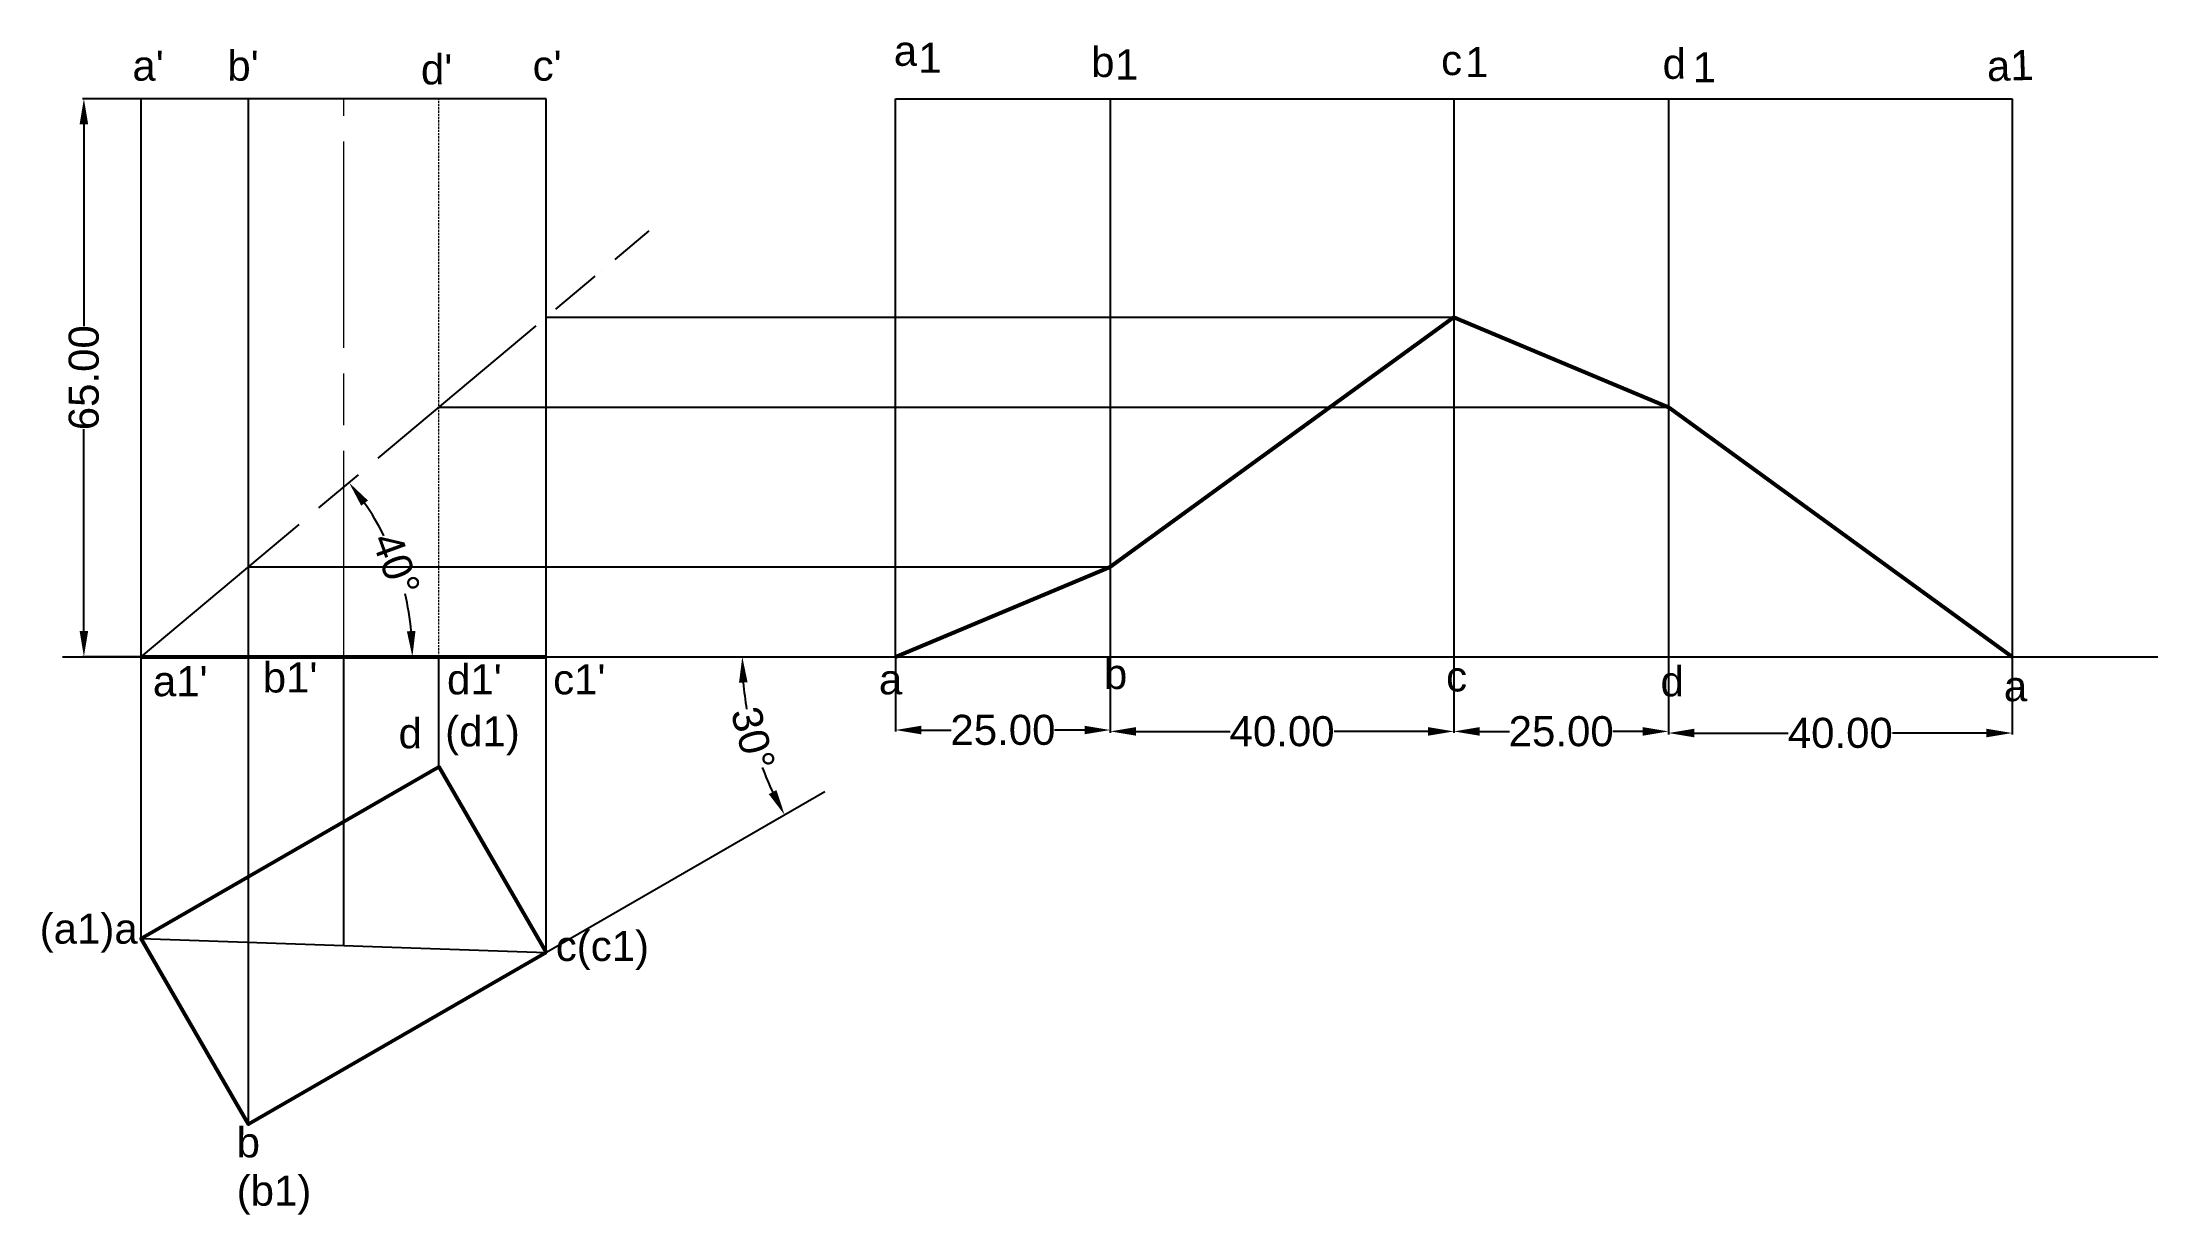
# Paper-space layout 'Layout1' of a CAD drawing. Header units: inches. Extents: x 7 to 253, y 15 to 152.
import ezdxf

# ---------------------------------------------------------------- set-up
doc = ezdxf.new("R2010")
doc.units = ezdxf.units.IN
doc.header["$MEASUREMENT"] = 0
doc.linetypes.add('ACAD_ISO08W100', pattern=[36, 24, -3, 6, -3])
doc.linetypes.add('HIDDEN', pattern=[0.375, 0.25, -0.125])
doc.styles.get("Standard").update_dxf_attribs({"font": 'arial.ttf', "height": 3.5})
doc.dimstyles.get("Standard").update_dxf_attribs({"dimtxt": 3.5, "dimasz": 3, "dimexe": 0.18, "dimexo": 0.0625, "dimgap": 0.09, "dimtad": 0, "dimtoh": 1, "dimzin": 0, "dimdsep": 46, "dimtxsty": 'Standard', "dimcen": 0.09, "dimadec": 0, "dimazin": 0, "dimtfac": 1, "dimtofl": 0, "dimtmove": 0, "dimatfit": 3, "dimfxl": 1, "dimtolj": 1, "dimtzin": 0, "dimarcsym": 0})

# ---------------------------------------------------------------- blocks, each defined once
blk = doc.blocks.new('*D0')
at = {"color": 0, "lineweight": -2, "transparency": 16777216}
for p, q in [((18.37, 145.13), (11.57, 145.13)), ((11.75, 142.13), (11.75, 118.62)), ((11.75, 83.13), (11.75, 106.63)), ((18.37, 80.13), (11.57, 80.13))]:
    blk.add_line(p, q, dxfattribs=at)
at = {"color": 0, "lineweight": 0, "transparency": 16777216}
for points in [[(11.25, 142.13), (12.25, 142.13), (11.75, 145.13)], [(11.25, 83.13), (12.25, 83.13), (11.75, 80.13)]]:
    blk.add_solid(points, dxfattribs=at)
at = {"layer": 'Defpoints', "color": 0, "lineweight": 0, "transparency": 16777216}
for p in [(18.44, 145.13), (11.75, 80.13), (18.44, 80.13)]:
    blk.add_point(p, dxfattribs=at)
at = {"color": 0, "transparency": 16777216, "insert": (11.75, 112.63), "char_height": 3.5, "attachment_point": 5, "rotation": 90}
blk.add_mtext('\\A1;65.00', dxfattribs=at)
blk = doc.blocks.new('*D1')
at = {"color": 0, "lineweight": -2, "transparency": 16777216}
for start, end in [(26.537, 34.5526), (5.4474, 13.463)]:
    blk.add_arc((18.44, 80.13), 31.57, start, end, dxfattribs=at)
at = {"color": 0, "lineweight": 0, "transparency": 16777216}
for points in [[(44.04, 97.73), (44.83, 98.33), (42.62, 100.42)], [(50.36, 83.15), (49.36, 83.1), (50, 80.13)]]:
    blk.add_solid(points, dxfattribs=at)
at = {"layer": 'Defpoints', "color": 0, "lineweight": 0, "transparency": 16777216}
for p in [(77.58, 129.75), (49.15, 87.4), (18.44, 80.13), (18.44, 80.13), (65.58, 80.13)]:
    blk.add_point(p, dxfattribs=at)
at = {"color": 0, "transparency": 16777216, "insert": (48.1, 90.92), "char_height": 3.5, "attachment_point": 5, "rotation": 290}
blk.add_mtext('\\A1;40°', dxfattribs=at)
blk = doc.blocks.new('*D2')
at = {"color": 0, "lineweight": -2, "transparency": 16777216}
for start, end in [(184.668, 189.513), (200.487, 205.332)]:
    blk.add_arc((125.24, 80.13), 36.83, start, end, dxfattribs=at)
at = {"color": 0, "lineweight": 0, "transparency": 16777216}
for points in [[(88.03, 77.11), (89.03, 77.15), (88.41, 80.13)], [(92.39, 64.6), (91.5, 64.13), (93.34, 61.71)]]:
    blk.add_solid(points, dxfattribs=at)
at = {"layer": 'Defpoints', "color": 0, "lineweight": 0, "transparency": 16777216}
for p in [(9.27, 80.13), (253.21, 80.13), (88.97, 73.73), (98.04, 64.42), (30.94, 25.68)]:
    blk.add_point(p, dxfattribs=at)
at = {"color": 0, "transparency": 16777216, "insert": (89.66, 70.59), "char_height": 3.5, "attachment_point": 5, "rotation": 285}
blk.add_mtext('\\A1;30°', dxfattribs=at)
blk = doc.blocks.new('*D3')
at = {"color": 0, "lineweight": -2, "transparency": 16777216}
for p, q in [((106.26, 80.06), (106.26, 71.42)), ((131.26, 80.06), (131.26, 71.42)), ((109.26, 71.6), (112.74, 71.6)), ((128.26, 71.6), (124.78, 71.6))]:
    blk.add_line(p, q, dxfattribs=at)
at = {"color": 0, "lineweight": 0, "transparency": 16777216}
for points in [[(109.26, 72.1), (109.26, 71.1), (106.26, 71.6)], [(128.26, 72.1), (128.26, 71.1), (131.26, 71.6)]]:
    blk.add_solid(points, dxfattribs=at)
at = {"layer": 'Defpoints', "color": 0, "lineweight": 0, "transparency": 16777216}
for p in [(106.26, 80.13), (131.26, 80.13), (131.26, 71.6)]:
    blk.add_point(p, dxfattribs=at)
at = {"color": 0, "transparency": 16777216, "insert": (118.76, 71.6), "char_height": 3.5, "attachment_point": 5}
blk.add_mtext('\\A1;25.00', dxfattribs=at)
blk = doc.blocks.new('*D4')
at = {"color": 0, "lineweight": -2, "transparency": 16777216}
for p, q in [((131.26, 80.06), (131.26, 71.26)), ((171.26, 80.06), (171.26, 71.26)), ((134.26, 71.44), (145.2, 71.44)), ((168.26, 71.44), (157.32, 71.44))]:
    blk.add_line(p, q, dxfattribs=at)
at = {"color": 0, "lineweight": 0, "transparency": 16777216}
for points in [[(134.26, 71.94), (134.26, 70.94), (131.26, 71.44)], [(168.26, 71.94), (168.26, 70.94), (171.26, 71.44)]]:
    blk.add_solid(points, dxfattribs=at)
at = {"layer": 'Defpoints', "color": 0, "lineweight": 0, "transparency": 16777216}
for p in [(131.26, 80.13), (171.26, 80.13), (171.26, 71.44)]:
    blk.add_point(p, dxfattribs=at)
at = {"color": 0, "transparency": 16777216, "insert": (151.26, 71.44), "char_height": 3.5, "attachment_point": 5}
blk.add_mtext('\\A1;40.00', dxfattribs=at)
blk = doc.blocks.new('*D5')
at = {"color": 0, "lineweight": -2, "transparency": 16777216}
for p, q in [((171.26, 80.06), (171.26, 71.26)), ((196.26, 80.06), (196.26, 71.26)), ((174.26, 71.44), (177.74, 71.44)), ((193.26, 71.44), (189.78, 71.44))]:
    blk.add_line(p, q, dxfattribs=at)
at = {"color": 0, "lineweight": 0, "transparency": 16777216}
for points in [[(174.26, 71.94), (174.26, 70.94), (171.26, 71.44)], [(193.26, 71.94), (193.26, 70.94), (196.26, 71.44)]]:
    blk.add_solid(points, dxfattribs=at)
at = {"layer": 'Defpoints', "color": 0, "lineweight": 0, "transparency": 16777216}
for p in [(171.26, 80.13), (196.26, 80.13), (196.26, 71.44)]:
    blk.add_point(p, dxfattribs=at)
at = {"color": 0, "transparency": 16777216, "insert": (183.76, 71.44), "char_height": 3.5, "attachment_point": 5}
blk.add_mtext('\\A1;25.00', dxfattribs=at)
blk = doc.blocks.new('*D6')
at = {"color": 0, "lineweight": -2, "transparency": 16777216}
for p, q in [((196.26, 80.06), (196.26, 71.07)), ((236.26, 80.06), (236.26, 71.07)), ((199.26, 71.25), (210.2, 71.25)), ((233.26, 71.25), (222.32, 71.25))]:
    blk.add_line(p, q, dxfattribs=at)
at = {"color": 0, "lineweight": 0, "transparency": 16777216}
for points in [[(199.26, 71.75), (199.26, 70.75), (196.26, 71.25)], [(233.26, 71.75), (233.26, 70.75), (236.26, 71.25)]]:
    blk.add_solid(points, dxfattribs=at)
at = {"layer": 'Defpoints', "color": 0, "lineweight": 0, "transparency": 16777216}
for p in [(196.26, 80.13), (236.26, 80.13), (236.26, 71.25)]:
    blk.add_point(p, dxfattribs=at)
at = {"color": 0, "transparency": 16777216, "insert": (216.26, 71.25), "char_height": 3.5, "attachment_point": 5}
blk.add_mtext('\\A1;40.00', dxfattribs=at)

psp = doc.layouts.get("Layout1")

# ---------------------------------------------------------------- linework, layer by layer
for p, q in [((18.436, 80.125), (18.436, 145.125)), ((65.577, 145.125), (18.436, 145.125)), ((30.936, 80.125), (30.936, 145.125)), ((65.577, 80.125), (65.577, 145.125)), ((106.256, 80.125), (106.256, 145.125)), ((106.256, 145.125), (131.256, 145.125)), ((131.256, 145.125), (171.256, 145.125)), ((131.256, 145.125), (131.256, 80.125)), ((171.256, 145.125), (196.256, 145.125)), ((171.256, 145.125), (171.256, 80.125)), ((196.256, 145.125), (236.256, 145.125)), ((196.256, 145.125), (196.256, 80.125)), ((236.256, 145.125), (236.256, 80.125)), ((72.011, 125.08), (72.011, 125.08)), ((65.577, 119.681), (171.256, 119.681)), ((53.077, 109.192), (196.256, 109.192)), ((30.936, 90.614), (131.256, 90.614)), ((9.269, 80.125), (253.215, 80.125)), ((18.436, 47.33), (18.436, 80.125)), ((30.936, 25.679), (30.936, 80.125)), ((42.006, 46.505), (42.006, 80.125)), ((53.077, 67.33), (53.077, 80.125)), ((65.577, 45.679), (65.577, 80.125)), ((30.936, 25.679), (98.041, 64.422)), ((18.436, 47.33), (65.577, 45.679))]:
    psp.add_line(p, q)
at = {"linetype": 'ACAD_ISO08W100', "lineweight": 0}
psp.add_line((42.006, 80.125), (42.006, 145.125), dxfattribs=at)
at = {"linetype": 'HIDDEN', "lineweight": 0}
psp.add_line((53.077, 80.125), (53.077, 145.125), dxfattribs=at)
at = {"linetype": 'ACAD_ISO08W100'}
psp.add_line((18.436, 80.125), (77.577, 129.75), dxfattribs=at)
at = {"lineweight": 53}
for p, q in [((131.256, 90.614), (171.256, 119.681)), ((171.256, 119.681), (196.256, 109.192)), ((196.256, 109.192), (236.256, 80.125)), ((106.256, 80.125), (131.256, 90.614)), ((18.436, 80.125), (65.577, 80.125))]:
    psp.add_line(p, q, dxfattribs=at)
psp.add_lwpolyline([(65.577, 45.679), (30.936, 25.679), (18.436, 47.33), (53.077, 67.33)], close=True, dxfattribs=at)

# ---------------------------------------------------------------- texts
for s, p in [("a'", (17.399, 147.227)), ("b'", (28.453, 147.227)), ("d'", (50.996, 146.794)), ("c'", (64.001, 147.227)), ('a', (106.052, 148.96)), ('1', (108.899, 148.146)), ('b', (129.028, 147.66)), ('1', (131.806, 147.363)), ('c', (169.778, 147.877)), ('1', (172.579, 147.643)), ('d', (195.572, 147.444)), ('1', (199.075, 147.029)), ("a1'", (19.783, 75.539)), ("b1'", (32.572, 75.973)), ("d1'", (54.031, 75.756)), ("c1'", (66.386, 75.756)), ('b', (130.519, 76.383)), ('c', (170.359, 76.094)), ('d', (195.331, 75.517)), ('a', (104.318, 75.756)), ('a', (235.302, 74.955)), ('d', (48.395, 69.475)), ('(d1)', (53.814, 69.692)), ('(a1)a', (6.605, 46.72)), ('c(c1)', (66.692, 44.701)), ('b', (29.537, 21.828)), ('(b1)', (29.537, 16.205))]:
    psp.add_text(s, height=3.5).set_placement(p)
psp.add_text(' a1', height=3.5, rotation=1.78845).set_placement((232.019, 147.115))

# ---------------------------------------------------------------- dimensions: what is measured, and where the dimension line sits
dim = psp.add_linear_dim(base=(11.751, 80.125), p1=(18.436, 145.125), p2=(18.436, 80.125), angle=90, dimstyle='Standard')
dim.commit()
dim.dimension.update_dxf_attribs({"geometry": '*D0', "text_midpoint": (11.751, 112.625)})
for base, line1, line2, picture, middle in [((49.151, 87.405), ((18.436, 80.125), (65.577, 80.125)), ((18.436, 80.125), (77.577, 129.75)), '*D1', (48.098, 90.921)), ((88.966, 73.729), ((30.936, 25.679), (98.041, 64.422)), ((9.269, 80.125), (253.215, 80.125)), '*D2', (89.661, 70.592))]:
    dim = psp.add_angular_dim_2l(base=base, line1=line1, line2=line2, dimstyle='Standard')
    dim.commit()
    dim.dimension.update_dxf_attribs({"geometry": picture, "text_midpoint": middle})
for base, p1, p2, picture, middle in [((131.256, 71.599), (106.256, 80.125), (131.256, 80.125), '*D3', (118.756, 71.599)), ((171.256, 71.441), (131.256, 80.125), (171.256, 80.125), '*D4', (151.256, 71.441)), ((196.256, 71.441), (171.256, 80.125), (196.256, 80.125), '*D5', (183.756, 71.441)), ((236.256, 71.248), (196.256, 80.125), (236.256, 80.125), '*D6', (216.256, 71.248))]:
    dim = psp.add_linear_dim(base=base, p1=p1, p2=p2, dimstyle='Standard')
    dim.commit()
    dim.dimension.update_dxf_attribs({"geometry": picture, "text_midpoint": middle})

doc.saveas('drawing.dxf')
